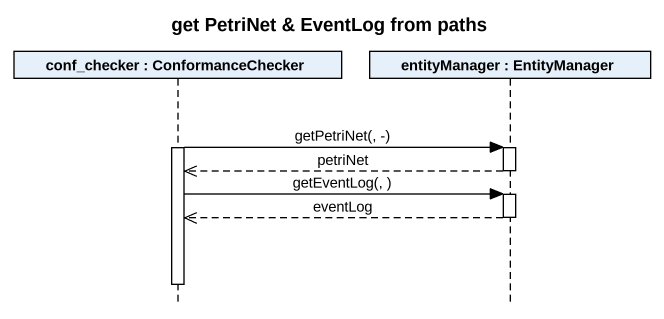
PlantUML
@startuml
title get PetriNet & EventLog from paths
hide footbox
participant "conf_checker : ConformanceChecker" as conf_checker
participant "entityManager : EntityManager" as entityManager

activate conf_checker
conf_checker -> entityManager : getPetriNet(, -)
activate entityManager
entityManager -->> conf_checker : petriNet
deactivate entityManager
conf_checker -> entityManager : getEventLog(, )
activate entityManager
entityManager -->> conf_checker : eventLog
deactivate entityManager
deactivate conf_checker
@enduml
